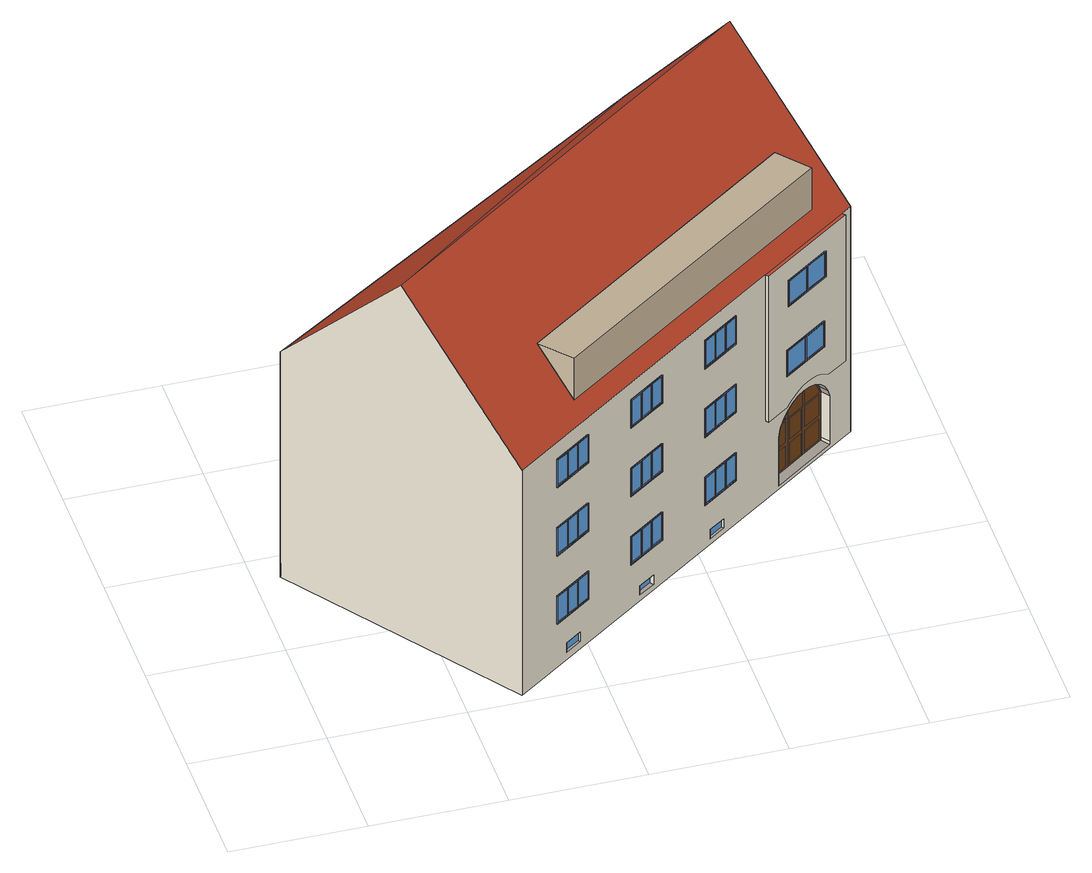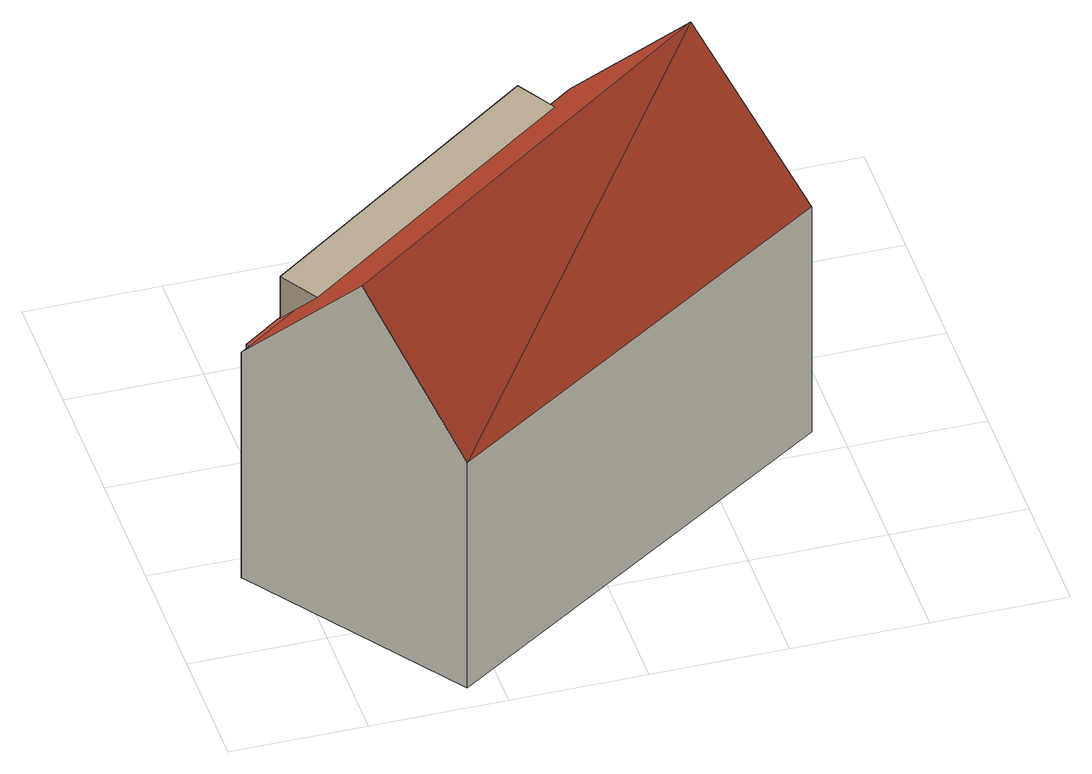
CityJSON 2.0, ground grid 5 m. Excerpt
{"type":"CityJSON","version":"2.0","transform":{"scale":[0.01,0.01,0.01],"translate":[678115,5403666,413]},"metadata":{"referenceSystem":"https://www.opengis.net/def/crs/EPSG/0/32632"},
"CityObjects":{
"building1":{"type":"Building","attributes":{"measuredHeight":15.39},"children":["building1-1"],"geometry":[{"type":"MultiSurface","lod":"3","boundaries":[[[0,1,2]],[[3,2,1]],[[2,4,5,6,7,0]],[[6,5,8,9]],[[10,11,12,13,14,15,16,17,18,19,9,8,20,21,22,23,24],[25,26,27,28],[29,30,31,32]],[[33,34,3,1]],[[4,2,3,34,35]],[[36,33,1,0,7]],[[37,38,39,40]],[[41,37,40,42]],[[43,44,45,46]],[[47,43,46,48]],[[49,50,51,52]],[[53,54,55,56]],[[57,58,59,60]],[[61,62,63,64]],[[65,66,67,68]],[[69,70,71,72]],[[4,35,36,7,6,73,74,75,76,77,78,79,80,81,82,83,84,85,86,87,5],[88,89,90,91,92],[93,94,95,96,97],[62,61,50,49],[66,65,54,53],[38,37,41,98,99,100,101,102,103,104,105,106,107,108,44,43,47],[69,58,57,70],[109,110,111,112,113],[114,115,116,117],[118,119,120,121],[122,123,124,125,126],[127,128,129,130,131],[132,133,134,135],[136,137,138,139]],[[73,6,9,19]],[[5,87,20,8]],[[140,141,142,143]],[[144,145,146,147],[148,149,150,151]],[[152,153,154,155]],[[156,157,158,93]],[[159,147,146,160]],[[161,155,154,162]],[[156,97,163,157]],[[163,97,95,164,165,166]],[[167,168,169,170]],[[170,169,171,172,173,174]],[[175,176,177,178]],[[179,175,178,174]],[[173,174,178,177]],[[180,176,175,179]],[[181,182,183,184],[176,177,178,175]],[[97,95,94,93,156],[185,186,187,188,189,190,191,192,193,159,160,194]],[[170,174,179,180,173,172,195,167]],[[194,181,184,185]],[[187,182,181,194]],[[185,184,183,186]],[[172,171,196,195]],[[180,173,177,176]],[[186,183,182,187]],[[166,165,168,196]],[[196,168,167,195]],[[197,198,199,200]],[[201,202,203,204]],[[205,161,162,206]],[[193,207,208,190]],[[158,157,163,166,196,171,169,168,165,164,209],[210,141,203,202,199,198,140,211]],[[188,145,144,189]],[[198,203,141,140]],[[149,150,151,148]],[[200,201,204,197],[212,213,214,215]],[[209,94,93,158]],[[148,213,212,151]],[[216,155,152,205,161,217,143,142]],[[203,198,197,204]],[[192,218,207,193]],[[160,146,145,188]],[[217,211,140,143]],[[213,148,149,214]],[[190,208,219,191]],[[191,219,218,192]],[[189,144,147,159]],[[159,193,190,189]],[[142,141,210,216]],[[200,199,202,201]],[[218,219,208,207],[206,162,154,153]],[[151,212,215,150]],[[153,206,162,154]],[[209,164,95,94]],[[205,206,153,152]],[[216,210,211,217,161,155]],[[214,149,150,215]],[[160,188,187,194]],[[51,64,63,52]],[[220,221,222,223]],[[224,225,226,227]],[[30,228,229,31]],[[230,231,232,233],[234,235,236,237]],[[238,239,240,241]],[[237,234,235,236]],[[242,234,237,243]],[[227,226,244,245,246,247]],[[248,249,241,240]],[[32,250,251,29]],[[252,253,254,255]],[[243,237,236,247]],[[246,247,236,235]],[[256,257,254,253],[258,249,241,238]],[[259,225,224,260]],[[31,30,29,32],[255,261,262,263,264,265,266,252]],[[265,230,233,266]],[[258,267,239,238]],[[250,32,31,229]],[[262,256,253,252]],[[261,257,256,262]],[[268,269,221,220]],[[252,266,263,262]],[[223,222,270,271]],[[227,247,243,242,246,245,260,224]],[[249,241,238,258]],[[242,246,235,234]],[[267,258,249,248]],[[255,254,257,261]],[[245,244,259,260]],[[229,228,251,250],[226,225,270,222,221,269,259,244]],[[220,223,271,268],[239,267,248,240]],[[228,30,29,251]],[[266,233,232,263]],[[263,232,231,264]],[[269,270,225,259]],[[270,269,268,271]],[[264,231,230,265]],[[272,273,274,275]],[[276,277,278,279],[280,281,282,283]],[[284,285,286,287]],[[90,288,289,91]],[[290,279,278,291]],[[292,287,286,293]],[[90,89,294,288]],[[294,89,88,295,296,297]],[[298,299,300,301]],[[301,300,302,303,304,305]],[[306,307,308,309]],[[310,306,309,305]],[[304,305,309,308]],[[311,307,306,310]],[[312,313,314,315],[307,308,309,306]],[[89,88,92,91,90],[316,317,318,319,320,321,322,323,324,290,291,325]],[[301,305,310,311,304,303,326,298]],[[325,312,315,316]],[[318,313,312,325]],[[316,315,314,317]],[[303,302,327,326]],[[311,304,308,307]],[[317,314,313,318]],[[297,296,299,327]],[[327,299,298,326]],[[328,329,330,331]],[[332,333,334,335]],[[336,292,293,337]],[[324,338,339,321]],[[289,288,294,297,327,302,300,299,296,295,340],[341,273,334,333,330,329,272,342]],[[319,277,276,320]],[[329,334,273,272]],[[281,282,283,280]],[[331,332,335,328],[343,344,345,346]],[[340,92,91,289]],[[280,344,343,283]],[[347,287,284,336,292,348,275,274]],[[334,329,328,335]],[[323,349,338,324]],[[291,278,277,319]],[[348,342,272,275]],[[344,280,281,345]],[[321,339,350,322]],[[322,350,349,323]],[[320,276,279,290]],[[290,324,321,320]],[[274,273,341,347]],[[331,330,333,332]],[[349,350,339,338],[337,293,286,285]],[[283,343,346,282]],[[285,337,293,286]],[[340,295,88,92]],[[336,337,285,284]],[[347,341,342,348,292,287]],[[345,281,282,346]],[[291,319,318,325]],[[351,352,353,354]],[[355,356,357,358],[359,360,361,362]],[[363,364,365,366]],[[127,367,368,128]],[[369,358,357,370]],[[371,366,365,372]],[[127,131,373,367]],[[373,131,130,374,375,376]],[[377,378,379,380]],[[380,379,381,382,383,384]],[[385,386,387,388]],[[389,385,388,384]],[[383,384,388,387]],[[390,386,385,389]],[[391,392,393,394],[386,387,388,385]],[[131,130,129,128,127],[395,396,397,398,399,400,401,402,403,369,370,404]],[[380,384,389,390,383,382,405,377]],[[404,391,394,395]],[[397,392,391,404]],[[395,394,393,396]],[[382,381,406,405]],[[390,383,387,386]],[[396,393,392,397]],[[376,375,378,406]],[[406,378,377,405]],[[407,408,409,410]],[[411,412,413,414]],[[415,371,372,416]],[[403,417,418,400]],[[368,367,373,376,406,381,379,378,375,374,419],[420,352,413,412,409,408,351,421]],[[398,356,355,399]],[[408,413,352,351]],[[360,361,362,359]],[[410,411,414,407],[422,423,424,425]],[[419,129,128,368]],[[359,423,422,362]],[[426,366,363,415,371,427,354,353]],[[413,408,407,414]],[[402,428,417,403]],[[370,357,356,398]],[[427,421,351,354]],[[423,359,360,424]],[[400,418,429,401]],[[401,429,428,402]],[[399,355,358,369]],[[369,403,400,399]],[[353,352,420,426]],[[410,409,412,411]],[[428,429,418,417],[416,372,365,364]],[[362,422,425,361]],[[364,416,372,365]],[[419,374,130,129]],[[415,416,364,363]],[[426,420,421,427,371,366]],[[424,360,361,425]],[[370,398,397,404]],[[430,431,432,433]],[[434,435,48,45,436,437],[438,439,440,441],[432,431,430,433]],[[440,439,438,441]],[[437,436,442,443,444,445,446]],[[447,448,449,450,451,452]],[[453,446,445,444,443,442,436,45,454,455,456,457]],[[434,458,459,460,461,462,463,452,451]],[[42,464,465,466,467,468,449,448,469,470,471,472]],[[42,39,473,451,450,464],[474,475,476,477],[478,479,480,481]],[[476,475,474,477]],[[480,479,478,481]],[[482,483,484,485]],[[450,449,468,467,466,465,464]],[[447,452,463,462,461,460,459,458,486,487,488,489]],[[451,473,435,434],[490,491,492,493],[484,483,482,485]],[[492,491,490,493]],[[434,437,446,453,486,458]],[[494,495,496,497]],[[498,499,500,501],[502,503,504,505]],[[506,507,508,509]],[[112,510,511,113]],[[512,501,500,513]],[[514,509,508,515]],[[112,111,516,510]],[[516,111,110,517,518,519]],[[520,521,522,523]],[[523,522,524,525,526,527]],[[528,529,530,531]],[[532,528,531,527]],[[526,527,531,530]],[[533,529,528,532]],[[534,535,536,537],[529,530,531,528]],[[111,110,109,113,112],[538,539,540,541,542,543,544,545,546,512,513,547]],[[523,527,532,533,526,525,548,520]],[[547,534,537,538]],[[540,535,534,547]],[[538,537,536,539]],[[525,524,549,548]],[[533,526,530,529]],[[539,536,535,540]],[[519,518,521,549]],[[549,521,520,548]],[[550,551,552,553]],[[554,555,556,557]],[[558,514,515,559]],[[546,560,561,543]],[[511,510,516,519,549,524,522,521,518,517,562],[563,495,556,555,552,551,494,564]],[[541,499,498,542]],[[551,556,495,494]],[[503,504,505,502]],[[553,554,557,550],[565,566,567,568]],[[562,109,113,511]],[[502,566,565,505]],[[569,509,506,558,514,570,497,496]],[[556,551,550,557]],[[545,571,560,546]],[[513,500,499,541]],[[570,564,494,497]],[[566,502,503,567]],[[543,561,572,544]],[[544,572,571,545]],[[542,498,501,512]],[[512,546,543,542]],[[496,495,563,569]],[[553,552,555,554]],[[571,572,561,560],[559,515,508,507]],[[505,565,568,504]],[[507,559,515,508]],[[562,517,110,109]],[[558,559,507,506]],[[569,563,564,570,514,509]],[[567,503,504,568]],[[513,541,540,547]],[[573,574,575,576]],[[577,578,579,580],[581,582,583,584]],[[585,586,587,588]],[[589,590,591,136]],[[592,580,579,593]],[[594,588,587,595]],[[589,139,596,590]],[[596,139,138,597,598,599]],[[600,601,602,603]],[[603,602,604,605,606,607]],[[608,609,610,611]],[[612,608,611,607]],[[606,607,611,610]],[[613,609,608,612]],[[614,615,616,617],[609,610,611,608]],[[139,138,137,136,589],[618,619,620,621,622,623,624,625,626,592,593,627]],[[603,607,612,613,606,605,628,600]],[[627,614,617,618]],[[620,615,614,627]],[[618,617,616,619]],[[605,604,629,628]],[[613,606,610,609]],[[619,616,615,620]],[[599,598,601,629]],[[629,601,600,628]],[[630,631,632,633]],[[634,635,636,637]],[[638,594,595,639]],[[626,640,641,623]],[[591,590,596,599,629,604,602,601,598,597,642],[643,574,636,635,632,631,573,644]],[[621,578,577,622]],[[631,636,574,573]],[[582,583,584,581]],[[633,634,637,630],[645,646,647,648]],[[642,137,136,591]],[[581,646,645,584]],[[649,588,585,638,594,650,576,575]],[[636,631,630,637]],[[625,651,640,626]],[[593,579,578,621]],[[650,644,573,576]],[[646,581,582,647]],[[623,641,652,624]],[[624,652,651,625]],[[622,577,580,592]],[[592,626,623,622]],[[575,574,643,649]],[[633,632,635,634]],[[651,652,641,640],[639,595,587,586]],[[584,645,648,583]],[[586,639,595,587]],[[642,597,138,137]],[[638,639,586,585]],[[649,643,644,650,594,588]],[[647,582,583,648]],[[593,621,620,627]],[[59,72,71,60]],[[653,654,655,656]],[[657,658,659,660],[661,662,663,664]],[[665,666,667,668]],[[122,669,670,123]],[[671,660,659,672]],[[673,668,667,674]],[[122,126,675,669]],[[675,126,125,676,677,678]],[[679,680,681,682]],[[682,681,683,684,685,686]],[[687,688,689,690]],[[691,687,690,686]],[[685,686,690,689]],[[692,688,687,691]],[[693,694,695,696],[688,689,690,687]],[[126,125,124,123,122],[697,698,699,700,701,702,703,704,705,671,672,706]],[[682,686,691,692,685,684,707,679]],[[706,693,696,697]],[[699,694,693,706]],[[697,696,695,698]],[[684,683,708,707]],[[692,685,689,688]],[[698,695,694,699]],[[678,677,680,708]],[[708,680,679,707]],[[709,710,711,712]],[[713,714,715,716]],[[717,673,674,718]],[[705,719,720,702]],[[670,669,675,678,708,683,681,680,677,676,721],[722,654,715,714,711,710,653,723]],[[700,658,657,701]],[[710,715,654,653]],[[662,663,664,661]],[[712,713,716,709],[724,725,726,727]],[[721,124,123,670]],[[661,725,724,664]],[[728,668,665,717,673,729,656,655]],[[715,710,709,716]],[[704,730,719,705]],[[672,659,658,700]],[[729,723,653,656]],[[725,661,662,726]],[[702,720,731,703]],[[703,731,730,704]],[[701,657,660,671]],[[671,705,702,701]],[[655,654,722,728]],[[712,711,714,713]],[[730,731,720,719],[718,674,667,666]],[[664,724,727,663]],[[666,718,674,667]],[[721,676,125,124]],[[717,718,666,665]],[[728,722,723,729,673,668]],[[726,662,663,727]],[[672,700,699,706]],[[732,733,734,735]],[[736,737,738,739],[740,741,742,743]],[[744,745,746,747]],[[748,749,750,116]],[[751,739,738,752]],[[753,747,746,754]],[[748,115,755,749]],[[755,115,114,756,757,758]],[[759,760,761,762]],[[762,761,763,764,765,766]],[[767,768,769,770]],[[771,767,770,766]],[[765,766,770,769]],[[772,768,767,771]],[[773,774,775,776],[768,769,770,767]],[[115,114,117,116,748],[777,778,779,780,781,782,783,784,785,751,752,786]],[[762,766,771,772,765,764,787,759]],[[786,773,776,777]],[[779,774,773,786]],[[777,776,775,778]],[[764,763,788,787]],[[772,765,769,768]],[[778,775,774,779]],[[758,757,760,788]],[[788,760,759,787]],[[789,790,791,792]],[[793,794,795,796]],[[797,753,754,798]],[[785,799,800,782]],[[750,749,755,758,788,763,761,760,757,756,801],[802,733,795,794,791,790,732,803]],[[780,737,736,781]],[[790,795,733,732]],[[741,742,743,740]],[[792,793,796,789],[804,805,806,807]],[[801,117,116,750]],[[740,805,804,743]],[[808,747,744,797,753,809,735,734]],[[795,790,789,796]],[[784,810,799,785]],[[752,738,737,780]],[[809,803,732,735]],[[805,740,741,806]],[[782,800,811,783]],[[783,811,810,784]],[[781,736,739,751]],[[751,785,782,781]],[[734,733,802,808]],[[792,791,794,793]],[[810,811,800,799],[798,754,746,745]],[[743,804,807,742]],[[745,798,754,746]],[[801,756,114,117]],[[797,798,745,744]],[[808,802,803,809,753,747]],[[806,741,742,807]],[[752,780,779,786]],[[812,68,67,813]],[[814,815,816,817]],[[818,819,820,821],[822,823,824,825]],[[826,827,828,829]],[[830,831,832,132]],[[833,821,820,834]],[[835,829,828,836]],[[830,135,837,831]],[[837,135,134,838,839,840]],[[841,842,843,844]],[[844,843,845,846,847,848]],[[849,850,851,852]],[[853,849,852,848]],[[847,848,852,851]],[[854,850,849,853]],[[855,856,857,858],[850,851,852,849]],[[135,134,133,132,830],[859,860,861,862,863,864,865,866,867,833,834,868]],[[844,848,853,854,847,846,869,841]],[[868,855,858,859]],[[861,856,855,868]],[[859,858,857,860]],[[846,845,870,869]],[[854,847,851,850]],[[860,857,856,861]],[[840,839,842,870]],[[870,842,841,869]],[[871,872,873,874]],[[875,876,877,878]],[[879,835,836,880]],[[867,881,882,864]],[[832,831,837,840,870,845,843,842,839,838,883],[884,815,877,876,873,872,814,885]],[[862,819,818,863]],[[872,877,815,814]],[[823,824,825,822]],[[874,875,878,871],[886,887,888,889]],[[883,133,132,832]],[[822,887,886,825]],[[890,829,826,879,835,891,817,816]],[[877,872,871,878]],[[866,892,881,867]],[[834,820,819,862]],[[891,885,814,817]],[[887,822,823,888]],[[864,882,893,865]],[[865,893,892,866]],[[863,818,821,833]],[[833,867,864,863]],[[816,815,884,890]],[[874,873,876,875]],[[892,893,882,881],[880,836,828,827]],[[825,886,889,824]],[[827,880,836,828]],[[883,838,134,133]],[[879,880,827,826]],[[890,884,885,891,835,829]],[[888,823,824,889]],[[834,862,861,868]],[[894,895,896,897]],[[898,899,900,901]],[[28,902,903,25]],[[904,905,906,907],[908,909,910,911]],[[912,913,914,915]],[[911,908,909,910]],[[916,908,911,917]],[[901,900,918,919,920,921]],[[922,923,915,914]],[[26,924,925,27]],[[926,927,928,929]],[[917,911,910,921]],[[920,921,910,909]],[[930,931,928,927],[932,923,915,912]],[[933,899,898,934]],[[25,28,27,26],[929,935,936,937,938,939,940,926]],[[939,904,907,940]],[[932,941,913,912]],[[924,26,25,903]],[[936,930,927,926]],[[935,931,930,936]],[[942,943,895,894]],[[926,940,937,936]],[[897,896,944,945]],[[901,921,917,916,920,919,934,898]],[[923,915,912,932]],[[916,920,909,908]],[[941,932,923,922]],[[929,928,931,935]],[[919,918,933,934]],[[903,902,925,924],[900,899,944,896,895,943,933,918]],[[894,897,945,942],[913,941,922,914]],[[902,28,27,925]],[[940,907,906,937]],[[937,906,905,938]],[[943,944,899,933]],[[944,943,942,945]],[[938,905,904,939]],[[946,947,948,949]],[[950,951,952,953],[954,955,956,957]],[[958,959,960,961]],[[962,963,964,119]],[[965,953,952,966]],[[967,961,960,968]],[[962,118,969,963]],[[969,118,121,970,971,972]],[[973,974,975,976]],[[976,975,977,978,979,980]],[[981,982,983,984]],[[985,981,984,980]],[[979,980,984,983]],[[986,982,981,985]],[[987,988,989,990],[982,983,984,981]],[[118,121,120,119,962],[991,992,993,994,995,996,997,998,999,965,966,1000]],[[976,980,985,986,979,978,1001,973]],[[1000,987,990,991]],[[993,988,987,1000]],[[991,990,989,992]],[[978,977,1002,1001]],[[986,979,983,982]],[[992,989,988,993]],[[972,971,974,1002]],[[1002,974,973,1001]],[[1003,1004,1005,1006]],[[1007,1008,1009,1010]],[[1011,967,968,1012]],[[999,1013,1014,996]],[[964,963,969,972,1002,977,975,974,971,970,1015],[1016,947,1009,1008,1005,1004,946,1017]],[[994,951,950,995]],[[1004,1009,947,946]],[[955,956,957,954]],[[1006,1007,1010,1003],[1018,1019,1020,1021]],[[1015,120,119,964]],[[954,1019,1018,957]],[[1022,961,958,1011,967,1023,949,948]],[[1009,1004,1003,1010]],[[998,1024,1013,999]],[[966,952,951,994]],[[1023,1017,946,949]],[[1019,954,955,1020]],[[996,1014,1025,997]],[[997,1025,1024,998]],[[995,950,953,965]],[[965,999,996,995]],[[948,947,1016,1022]],[[1006,1005,1008,1007]],[[1024,1025,1014,1013],[1012,968,960,959]],[[957,1018,1021,956]],[[959,1012,968,960]],[[1015,970,121,120]],[[1011,1012,959,958]],[[1022,1016,1017,1023,967,961]],[[1020,955,956,1021]],[[966,994,993,1000]],[[36,35,34,33]],[[106,105,457,456]],[[101,100,470,469]],[[108,107,455,454]],[[98,41,42,472]],[[103,102,489,488]],[[100,99,471,470]],[[102,101,469,489]],[[44,108,454,45]],[[107,106,456,455]],[[105,104,487,457]],[[99,98,472,471]],[[104,103,488,487]],[[50,61,64,51]],[[54,65,68,55]],[[82,81,11,10]],[[79,78,14,13]],[[87,86,21,20]],[[84,83,24,23]],[[85,84,23,22]],[[77,76,16,15]],[[78,77,15,14]],[[81,80,12,11]],[[86,85,22,21]],[[83,82,10,24]],[[76,75,17,16]],[[80,79,13,12]],[[58,69,72,59]],[[75,74,18,17]],[[74,73,19,18]],[[38,47,48,39]],[[62,49,52,63]],[[60,71,70,57]],[[66,53,56,67]]],"semantics":{"surfaces":[{"type":"RoofSurface","klumMaterialClass":"Ceramic","klumMaterialIndex":"D201","materialUncertainty":0.3},{"type":"RoofSurface"},{"type":"WallSurface","klumMaterialClass":"Plaster","klumMaterialIndex":"I202","materialUncertainty":0.3},{"type":"WallSurface"},{"type":"Window","@cityeditor:layer":"WallSurface.LoD3","frameKlumMaterialClass":"Wood","frameKlumMaterialIndex":"L001","paneMaterialClass":"Glass"},{"type":"Window","materialUncertainty":1},{"type":"Window","frameKlumMaterialClass":"Wood","frameKlumMaterialIndex":"L001","paneMaterialClass":"Glass"},{"type":"Door","klumMaterialClass":"Wood","klumMaterialIndex":"L001","paneMaterialClass":"Glass"},{"type":"GroundSurface"},{"type":"OuterCeilingSurface"},{"type":"OuterFloorSurface"}],"values":[0,0,0,1,2,2,2,2,3,3,3,3,3,3,3,3,3,3,2,2,2,4,4,4,4,4,4,4,4,4,4,4,4,4,4,4,4,4,4,4,4,4,4,4,4,4,4,4,4,4,4,4,4,4,4,4,4,4,4,4,4,4,4,4,4,4,4,4,4,4,4,4,4,4,4,4,4,5,6,6,6,6,6,6,6,6,6,6,6,6,6,6,6,6,6,6,6,6,6,6,6,6,6,6,6,6,6,6,6,6,6,6,6,6,6,6,4,4,4,4,4,4,4,4,4,4,4,4,4,4,4,4,4,4,4,4,4,4,4,4,4,4,4,4,4,4,4,4,4,4,4,4,4,4,4,4,4,4,4,4,4,4,4,4,4,4,4,4,4,4,4,4,4,4,4,4,4,4,4,4,4,4,4,4,4,4,4,4,4,4,4,4,4,4,4,4,4,4,4,4,4,4,4,4,4,4,4,4,4,4,4,4,4,4,4,4,4,4,4,4,4,4,4,4,4,4,4,4,7,7,7,7,7,7,7,7,7,7,7,7,7,7,7,7,7,4,4,4,4,4,4,4,4,4,4,4,4,4,4,4,4,4,4,4,4,4,4,4,4,4,4,4,4,4,4,4,4,4,4,4,4,4,4,4,4,4,4,4,4,4,4,4,4,4,4,4,4,4,4,4,4,4,4,4,4,4,4,4,4,4,4,4,4,4,4,4,4,4,4,4,4,4,4,4,4,4,4,4,4,4,4,4,4,4,4,4,4,4,4,4,4,4,4,4,4,4,4,4,4,4,4,4,4,4,4,4,4,5,4,4,4,4,4,4,4,4,4,4,4,4,4,4,4,4,4,4,4,4,4,4,4,4,4,4,4,4,4,4,4,4,4,4,4,4,4,4,4,4,4,4,4,4,4,4,4,4,4,4,4,4,4,4,4,4,4,4,4,4,4,4,4,4,4,4,4,4,4,4,4,4,4,4,4,4,4,4,4,4,4,4,4,4,4,4,4,4,4,4,4,4,4,4,4,4,4,4,4,4,4,4,4,4,4,4,4,4,4,4,4,4,5,4,4,4,4,4,4,4,4,4,4,4,4,4,4,4,4,4,4,4,4,4,4,4,4,4,4,4,4,4,4,4,4,4,4,4,4,4,4,4,4,4,4,4,4,4,4,4,4,4,4,4,4,4,4,4,4,6,6,6,6,6,6,6,6,6,6,6,6,6,6,6,6,6,6,6,6,6,6,6,6,6,6,6,6,6,6,6,6,6,6,6,6,6,6,4,4,4,4,4,4,4,4,4,4,4,4,4,4,4,4,4,4,4,4,4,4,4,4,4,4,4,4,4,4,4,4,4,4,4,4,4,4,4,4,4,4,4,4,4,4,4,4,4,4,4,4,4,4,4,4,8,9,9,9,9,9,9,9,9,9,9,9,9,9,9,9,9,9,9,9,9,9,9,9,9,9,9,9,9,9,10,10,10,10]}}]},
"building1-1":{"type":"BuildingInstallation","attributes":{"relationToConstruction":"outside"},"parents":["building1"],"geometry":[{"type":"MultiSurface","lod":"3","boundaries":[[[1026,1027,1028,1029]],[[1027,1030,1031,1028]],[[1030,1027,1026]],[[1028,1031,1029]],[[1026,1030,1031,1029]]]}]}
},
"vertices":[
[1882,1524,1635],[1617,1894,1083],[399,460,1635],[94,886,1083],[705,35,1083],[1803,823,1083],[2149,1071,1083],[2187,1098,1083],[1812,811,1083],[2158,1060,1083],[1965,922,482],[1985,936,485],[2000,946,484],[2015,957,482],[2030,968,478],[2044,978,472],[2058,988,464],[2071,997,454],[2083,1006,443],[2158,1060,443],[1812,811,443],[1895,871,443],[1911,882,457],[1928,895,468],[1946,908,477],[2064,992,692],[2064,992,577],[1895,871,577],[1895,871,692],[1901,876,879],[1901,876,994],[2070,997,994],[2070,997,879],[1617,1894,96],[94,886,96],[705,35,96],[2187,1098,96],[1862,865,197],[1862,865,111],[1839,897,111],[1839,897,197],[1862,865,325],[1839,897,325],[2094,1032,126],[2094,1032,325],[2071,1064,325],[2071,1064,126],[2094,1032,111],[2071,1064,111],[1614,688,119],[1614,688,160],[1608,697,160],[1608,697,119],[1298,460,120],[1298,460,161],[1288,474,161],[1288,474,120],[968,224,127],[968,224,169],[962,232,169],[962,232,127],[1554,644,160],[1554,644,119],[1547,653,119],[1547,653,160],[1237,417,161],[1237,417,120],[1228,430,120],[1228,430,161],[907,180,169],[907,180,127],[901,189,127],[901,189,169],[2149,1071,443],[2075,1018,443],[2062,1009,454],[2049,1000,464],[2036,990,472],[2021,980,478],[2007,969,482],[1991,958,484],[1976,947,485],[1957,933,482],[1938,920,477],[1919,907,468],[1902,894,457],[1886,883,443],[1803,823,443],[1339,490,1006],[1339,490,881],[1291,456,881],[1198,389,881],[1198,389,1006],[865,150,881],[865,150,1006],[1006,251,1006],[1006,251,927],[1006,251,881],[1870,871,356],[1885,882,384],[1903,895,407],[1926,911,425],[1951,929,436],[1978,948,439],[2004,967,436],[2029,986,425],[2052,1002,407],[2071,1015,384],[2085,1025,356],[1198,389,406],[1339,490,406],[1339,490,281],[1291,456,281],[1198,389,281],[1006,251,706],[1006,251,581],[865,150,581],[865,150,706],[1672,729,881],[1531,628,881],[1531,628,1006],[1672,729,1006],[1624,695,581],[1531,628,581],[1531,628,706],[1672,729,706],[1672,729,581],[1291,456,581],[1198,389,581],[1198,389,706],[1339,490,706],[1339,490,581],[865,150,281],[865,150,406],[1006,251,406],[1006,251,281],[1531,628,281],[1531,628,406],[1672,729,406],[1672,729,281],[906,191,885],[906,191,1002],[907,189,1002],[907,189,885],[911,186,885],[955,217,885],[955,217,1002],[911,186,1002],[954,217,890],[913,187,890],[913,187,997],[954,217,997],[906,188,997],[909,184,997],[866,154,997],[863,157,997],[958,217,881],[952,225,881],[859,158,881],[913,184,1002],[957,216,1002],[863,157,890],[866,154,890],[1000,259,881],[1000,259,1006],[1000,259,1002],[1000,259,885],[1000,256,1002],[999,258,1002],[954,226,1002],[956,224,1002],[954,226,885],[956,224,885],[956,224,890],[956,224,997],[1002,251,997],[1002,251,890],[959,220,890],[959,220,997],[999,255,997],[999,255,890],[958,220,1002],[958,220,885],[1003,252,885],[1003,252,1002],[1004,250,1002],[1004,250,885],[959,217,885],[957,216,885],[913,184,885],[911,183,885],[866,151,885],[866,151,1002],[911,183,1002],[959,217,1002],[1000,256,885],[999,258,885],[908,190,885],[907,192,885],[951,224,885],[953,222,885],[953,222,1002],[951,224,1002],[907,192,1002],[908,190,1002],[906,188,890],[909,184,890],[910,185,1002],[910,185,885],[859,158,1006],[861,159,1002],[861,159,885],[951,221,997],[951,221,890],[910,191,890],[910,191,997],[863,157,1002],[863,157,885],[865,153,1002],[865,153,885],[2063,1001,883],[2062,1003,883],[2062,1003,990],[2063,1001,990],[1981,942,990],[1979,944,990],[1899,886,990],[1901,884,990],[1896,884,994],[2064,1005,994],[1902,879,990],[1902,879,883],[1984,938,883],[1984,938,990],[1981,936,887],[1904,881,887],[1904,881,985],[1981,936,985],[2064,995,985],[2061,1000,985],[1986,946,985],[1989,942,985],[1978,940,887],[1978,940,985],[1899,886,883],[1901,884,883],[1901,884,887],[1901,884,985],[1986,946,887],[1989,942,887],[2064,1005,879],[1896,884,879],[1988,938,990],[1986,940,990],[2066,997,990],[2067,995,990],[1986,940,883],[2066,997,883],[2064,995,887],[1979,944,883],[1981,942,883],[2067,995,883],[1988,938,883],[1985,936,883],[1904,877,883],[1904,877,990],[1985,936,990],[2061,1000,887],[1983,944,883],[1982,946,883],[1982,946,990],[1983,944,990],[1239,430,885],[1239,430,1002],[1240,428,1002],[1240,428,885],[1245,425,885],[1288,457,885],[1288,457,1002],[1245,425,1002],[1287,456,890],[1246,426,890],[1246,426,997],[1287,456,997],[1239,427,997],[1242,423,997],[1199,393,997],[1196,396,997],[1285,464,881],[1192,397,881],[1246,423,1002],[1290,455,1002],[1196,396,890],[1199,393,890],[1333,498,881],[1333,498,1006],[1333,498,1002],[1333,498,885],[1333,495,1002],[1332,497,1002],[1287,465,1002],[1289,463,1002],[1287,465,885],[1289,463,885],[1289,463,890],[1289,463,997],[1335,490,997],[1335,490,890],[1292,459,890],[1292,459,997],[1332,494,997],[1332,494,890],[1291,459,1002],[1291,459,885],[1336,491,885],[1336,491,1002],[1337,489,1002],[1337,489,885],[1293,457,885],[1290,455,885],[1246,423,885],[1244,422,885],[1200,390,885],[1200,390,1002],[1244,422,1002],[1293,457,1002],[1333,495,885],[1332,497,885],[1241,429,885],[1240,431,885],[1284,463,885],[1286,461,885],[1286,461,1002],[1284,463,1002],[1240,431,1002],[1241,429,1002],[1239,427,890],[1242,423,890],[1243,424,1002],[1243,424,885],[1192,397,1006],[1194,398,1002],[1194,398,885],[1284,460,997],[1284,460,890],[1243,430,890],[1243,430,997],[1196,396,1002],[1196,396,885],[1198,392,1002],[1198,392,885],[1239,430,585],[1239,430,702],[1240,428,702],[1240,428,585],[1245,425,585],[1288,457,585],[1288,457,702],[1245,425,702],[1287,456,590],[1246,426,590],[1246,426,697],[1287,456,697],[1239,427,697],[1242,423,697],[1199,393,697],[1196,396,697],[1285,464,581],[1192,397,581],[1246,423,702],[1290,455,702],[1196,396,590],[1199,393,590],[1333,498,581],[1333,498,706],[1333,498,702],[1333,498,585],[1333,495,702],[1332,497,702],[1287,465,702],[1289,463,702],[1287,465,585],[1289,463,585],[1289,463,590],[1289,463,697],[1335,490,697],[1335,490,590],[1292,459,590],[1292,459,697],[1332,494,697],[1332,494,590],[1291,459,702],[1291,459,585],[1336,491,585],[1336,491,702],[1337,489,702],[1337,489,585],[1293,457,585],[1290,455,585],[1246,423,585],[1244,422,585],[1200,390,585],[1200,390,702],[1244,422,702],[1293,457,702],[1333,495,585],[1332,497,585],[1241,429,585],[1240,431,585],[1284,463,585],[1286,461,585],[1286,461,702],[1284,463,702],[1240,431,702],[1241,429,702],[1239,427,590],[1242,423,590],[1243,424,702],[1243,424,585],[1192,397,706],[1194,398,702],[1194,398,585],[1284,460,697],[1284,460,590],[1243,430,590],[1243,430,697],[1196,396,702],[1196,396,585],[1198,392,702],[1198,392,585],[2061,1057,120],[2061,1057,209],[1998,1012,209],[1998,1012,120],[1988,1004,325],[1988,1004,111],[2065,1059,325],[1998,1011,325],[1998,1012,316],[2061,1057,316],[2061,1057,227],[1998,1012,227],[2057,1054,353],[2044,1044,380],[2026,1031,402],[2004,1016,419],[1998,1011,421],[1921,956,433],[1911,949,428],[1911,949,422],[1911,949,325],[1921,956,325],[1921,956,425],[1998,1011,429],[2062,1057,356],[2048,1047,384],[2029,1034,407],[2007,1017,425],[1988,1004,425],[1986,1003,425],[1971,992,430],[1955,980,431],[1939,969,430],[1923,958,425],[1844,901,325],[1852,907,353],[1866,916,380],[1884,929,402],[1905,945,419],[1903,943,425],[1880,927,407],[1862,913,384],[1847,903,356],[1921,956,111],[1849,904,316],[1911,949,316],[1911,949,227],[1849,904,227],[1849,904,209],[1911,949,209],[1911,949,120],[1849,904,120],[1980,999,120],[1980,999,209],[1930,962,209],[1930,962,120],[1988,1004,433],[1981,999,436],[1955,980,439],[1928,961,436],[1930,962,316],[1980,999,316],[1980,999,227],[1930,962,227],[1239,430,285],[1239,430,402],[1240,428,402],[1240,428,285],[1245,425,285],[1288,457,285],[1288,457,402],[1245,425,402],[1287,456,290],[1246,426,290],[1246,426,397],[1287,456,397],[1239,427,397],[1242,423,397],[1199,393,397],[1196,396,397],[1285,464,281],[1192,397,281],[1246,423,402],[1290,455,402],[1196,396,290],[1199,393,290],[1333,498,281],[1333,498,406],[1333,498,402],[1333,498,285],[1333,495,402],[1332,497,402],[1287,465,402],[1289,463,402],[1287,465,285],[1289,463,285],[1289,463,290],[1289,463,397],[1335,490,397],[1335,490,290],[1292,459,290],[1292,459,397],[1332,494,397],[1332,494,290],[1291,459,402],[1291,459,285],[1336,491,285],[1336,491,402],[1337,489,402],[1337,489,285],[1293,457,285],[1290,455,285],[1246,423,285],[1244,422,285],[1200,390,285],[1200,390,402],[1244,422,402],[1293,457,402],[1333,495,285],[1332,497,285],[1241,429,285],[1240,431,285],[1284,463,285],[1286,461,285],[1286,461,402],[1284,463,402],[1240,431,402],[1241,429,402],[1239,427,290],[1242,423,290],[1243,424,402],[1243,424,285],[1192,397,406],[1194,398,402],[1194,398,285],[1284,460,397],[1284,460,290],[1243,430,290],[1243,430,397],[1196,396,402],[1196,396,285],[1198,392,402],[1198,392,285],[1572,669,285],[1572,669,402],[1573,667,402],[1573,667,285],[1578,664,285],[1621,696,285],[1621,696,402],[1578,664,402],[1620,695,290],[1579,665,290],[1579,665,397],[1620,695,397],[1572,666,397],[1575,662,397],[1532,632,397],[1529,636,397],[1624,695,281],[1619,703,281],[1526,636,281],[1579,662,402],[1623,694,402],[1529,636,290],[1532,632,290],[1666,737,281],[1666,737,406],[1666,737,402],[1666,737,285],[1666,734,402],[1665,736,402],[1620,704,402],[1622,702,402],[1620,704,285],[1622,702,285],[1622,702,290],[1622,702,397],[1668,729,397],[1668,729,290],[1625,698,290],[1625,698,397],[1665,733,397],[1665,733,290],[1624,698,402],[1624,698,285],[1669,730,285],[1669,730,402],[1670,728,402],[1670,728,285],[1626,696,285],[1623,694,285],[1579,662,285],[1577,661,285],[1533,629,285],[1533,629,402],[1577,661,402],[1626,696,402],[1666,734,285],[1665,736,285],[1575,668,285],[1573,670,285],[1617,702,285],[1619,700,285],[1619,700,402],[1617,702,402],[1573,670,402],[1575,668,402],[1572,666,290],[1575,662,290],[1576,663,402],[1576,663,285],[1526,636,406],[1527,638,402],[1527,638,285],[1617,699,397],[1617,699,290],[1576,669,290],[1576,669,397],[1529,636,402],[1529,636,285],[1531,631,402],[1531,631,285],[1572,669,585],[1572,669,702],[1573,667,702],[1573,667,585],[1578,664,585],[1621,696,585],[1621,696,702],[1578,664,702],[1620,695,590],[1579,665,590],[1579,665,697],[1620,695,697],[1572,666,697],[1575,662,697],[1532,632,697],[1529,636,697],[1619,703,581],[1526,636,581],[1579,662,702],[1623,694,702],[1529,636,590],[1532,632,590],[1666,737,581],[1666,737,706],[1666,737,702],[1666,737,585],[1666,734,702],[1665,736,702],[1620,704,702],[1622,702,702],[1620,704,585],[1622,702,585],[1622,702,590],[1622,702,697],[1668,729,697],[1668,729,590],[1625,698,590],[1625,698,697],[1665,733,697],[1665,733,590],[1624,698,702],[1624,698,585],[1669,730,585],[1669,730,702],[1670,728,702],[1670,728,585],[1626,696,585],[1623,694,585],[1579,662,585],[1577,661,585],[1533,629,585],[1533,629,702],[1577,661,702],[1626,696,702],[1666,734,585],[1665,736,585],[1575,668,585],[1573,670,585],[1617,702,585],[1619,700,585],[1619,700,702],[1617,702,702],[1573,670,702],[1575,668,702],[1572,666,590],[1575,662,590],[1576,663,702],[1576,663,585],[1526,636,706],[1527,638,702],[1527,638,585],[1617,699,697],[1617,699,590],[1576,669,590],[1576,669,697],[1529,636,702],[1529,636,585],[1531,631,702],[1531,631,585],[906,191,585],[906,191,702],[907,189,702],[907,189,585],[911,186,585],[955,217,585],[955,217,702],[911,186,702],[954,217,590],[913,187,590],[913,187,697],[954,217,697],[906,188,697],[909,184,697],[866,154,697],[863,157,697],[958,217,581],[952,225,581],[859,158,581],[913,184,702],[957,216,702],[863,157,590],[866,154,590],[1000,259,581],[1000,259,706],[1000,259,702],[1000,259,585],[1000,256,702],[999,258,702],[954,226,702],[956,224,702],[954,226,585],[956,224,585],[956,224,590],[956,224,697],[1002,251,697],[1002,251,590],[959,220,590],[959,220,697],[999,255,697],[999,255,590],[958,220,702],[958,220,585],[1003,252,585],[1003,252,702],[1004,250,702],[1004,250,585],[959,217,585],[957,216,585],[913,184,585],[911,183,585],[866,151,585],[866,151,702],[911,183,702],[959,217,702],[1000,256,585],[999,258,585],[908,190,585],[907,192,585],[951,224,585],[953,222,585],[953,222,702],[951,224,702],[907,192,702],[908,190,702],[906,188,590],[909,184,590],[910,185,702],[910,185,585],[859,158,706],[861,159,702],[861,159,585],[951,221,697],[951,221,590],[910,191,590],[910,191,697],[863,157,702],[863,157,585],[865,153,702],[865,153,585],[1289,474,161],[1289,474,120],[906,191,285],[906,191,402],[907,189,402],[907,189,285],[911,186,285],[955,217,285],[955,217,402],[911,186,402],[954,217,290],[913,187,290],[913,187,397],[954,217,397],[906,188,397],[909,184,397],[866,154,397],[863,157,397],[958,217,281],[952,225,281],[859,158,281],[913,184,402],[957,216,402],[863,157,290],[866,154,290],[1000,259,281],[1000,259,406],[1000,259,402],[1000,259,285],[1000,256,402],[999,258,402],[954,226,402],[956,224,402],[954,226,285],[956,224,285],[956,224,290],[956,224,397],[1002,251,397],[1002,251,290],[959,220,290],[959,220,397],[999,255,397],[999,255,290],[958,220,402],[958,220,285],[1003,252,285],[1003,252,402],[1004,250,402],[1004,250,285],[959,217,285],[957,216,285],[913,184,285],[911,183,285],[866,151,285],[866,151,402],[911,183,402],[959,217,402],[1000,256,285],[999,258,285],[908,190,285],[907,192,285],[951,224,285],[953,222,285],[953,222,402],[951,224,402],[907,192,402],[908,190,402],[906,188,290],[909,184,290],[910,185,402],[910,185,285],[859,158,406],[861,159,402],[861,159,285],[951,221,397],[951,221,290],[910,191,290],[910,191,397],[863,157,402],[863,157,285],[865,153,402],[865,153,285],[2057,997,581],[2056,999,581],[2056,999,688],[2057,997,688],[1974,937,688],[1973,939,688],[1893,882,688],[1894,880,688],[1889,879,692],[2058,1000,692],[1896,875,688],[1896,875,581],[1977,933,581],[1977,933,688],[1975,932,585],[1898,876,585],[1898,876,683],[1975,932,683],[2058,991,683],[2055,995,683],[1980,941,683],[1983,937,683],[1972,936,585],[1972,936,683],[1893,882,581],[1894,880,581],[1894,880,585],[1894,880,683],[1980,941,585],[1983,937,585],[2058,1000,577],[1889,879,577],[1982,933,688],[1980,935,688],[2060,992,688],[2061,990,688],[1980,935,581],[2060,992,581],[2058,991,585],[1973,939,581],[1974,937,581],[2061,990,581],[1982,933,581],[1979,931,581],[1897,873,581],[1897,873,688],[1979,931,688],[2055,995,585],[1977,939,581],[1976,941,581],[1976,941,688],[1977,939,688],[1572,669,885],[1572,669,1002],[1573,667,1002],[1573,667,885],[1578,664,885],[1621,696,885],[1621,696,1002],[1578,664,1002],[1620,695,890],[1579,665,890],[1579,665,997],[1620,695,997],[1572,666,997],[1575,662,997],[1532,632,997],[1529,636,997],[1624,695,881],[1619,703,881],[1526,636,881],[1579,662,1002],[1623,694,1002],[1529,636,890],[1532,632,890],[1666,737,881],[1666,737,1006],[1666,737,1002],[1666,737,885],[1666,734,1002],[1665,736,1002],[1620,704,1002],[1622,702,1002],[1620,704,885],[1622,702,885],[1622,702,890],[1622,702,997],[1668,729,997],[1668,729,890],[1625,698,890],[1625,698,997],[1665,733,997],[1665,733,890],[1624,698,1002],[1624,698,885],[1669,730,885],[1669,730,1002],[1670,728,1002],[1670,728,885],[1626,696,885],[1623,694,885],[1579,662,885],[1577,661,885],[1533,629,885],[1533,629,1002],[1577,661,1002],[1626,696,1002],[1666,734,885],[1665,736,885],[1575,668,885],[1573,670,885],[1617,702,885],[1619,700,885],[1619,700,1002],[1617,702,1002],[1573,670,1002],[1575,668,1002],[1572,666,890],[1575,662,890],[1576,663,1002],[1576,663,885],[1526,636,1006],[1527,638,1002],[1527,638,885],[1617,699,997],[1617,699,890],[1576,669,890],[1576,669,997],[1529,636,1002],[1529,636,885],[1531,631,1002],[1531,631,885],
[2031,1038,1153],[2031,1038,1335],[960,269,1335],[960,269,1153],[1938,1169,1322],[866,400,1322]
]}
